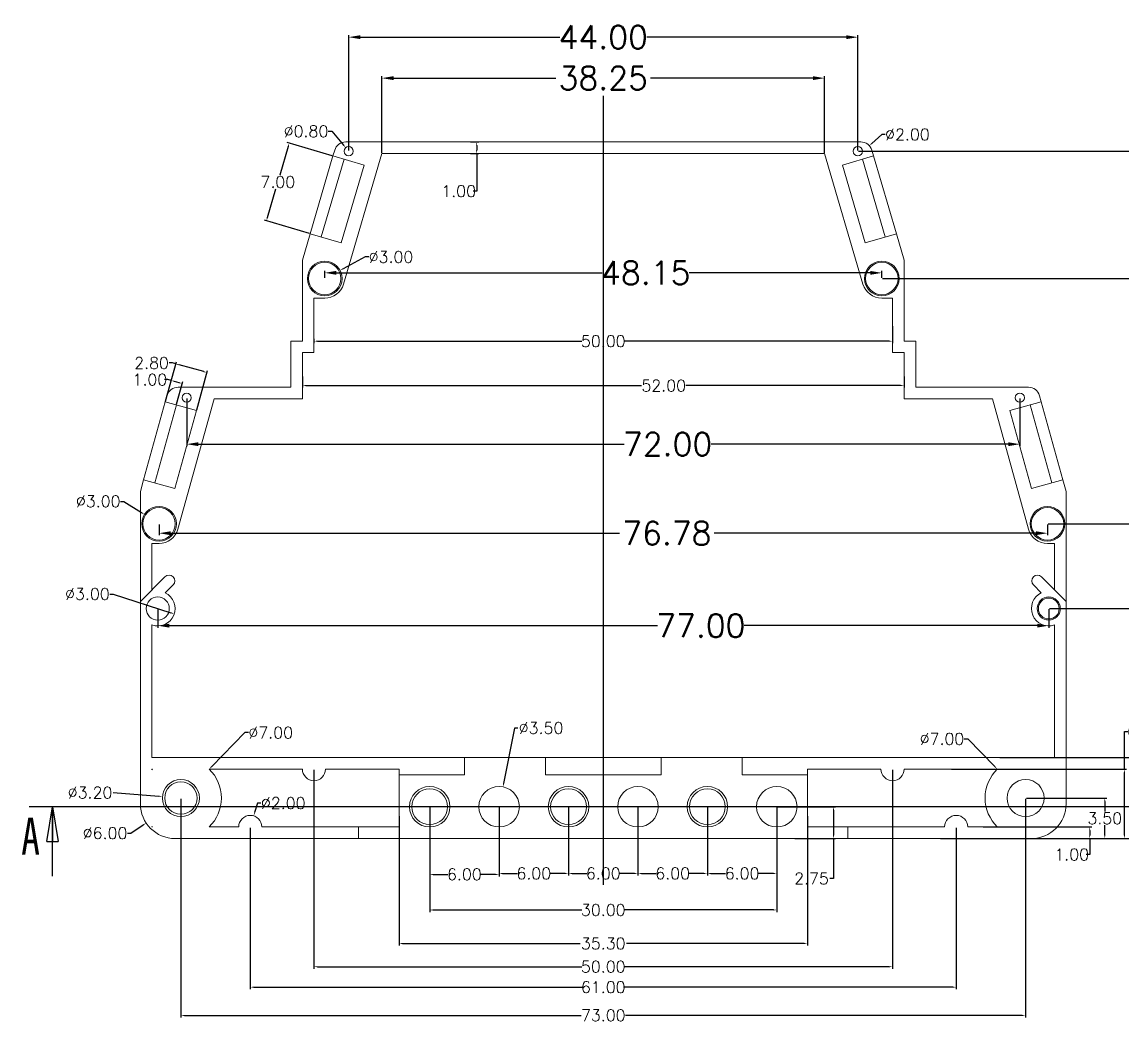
# Model space of a CAD drawing. Header units: inches. Extents: x 1328 to 2905, y 1126 to 1460.
# Drawn here: x 1457.2 to 1552.2, y 1294.1 to 1380.6 of the extents above; entities that cross this region are included whole.
import ezdxf

# ---------------------------------------------------------------- set-up
doc = ezdxf.new("R2010")
doc.units = ezdxf.units.IN
doc.header["$LTSCALE"] = 15
doc.styles.add('SLDTEXTSTYLE0', font='TXT', dxfattribs={"width": 0.75})
doc.styles.get("Standard").update_dxf_attribs({"font": 'txt', "bigfont": 'gbcbig.shx'})
doc.dimstyles.new('1.5', dxfattribs={"dimtxt": 1, "dimasz": 0.3, "dimexe": 0.18, "dimexo": 0.0625, "dimgap": 0.09, "dimtad": 0, "dimtih": 1, "dimtoh": 1, "dimzin": 0, "dimdsep": 46, "dimtxsty": 'Standard', "dimcen": 0, "dimadec": 0, "dimazin": 2, "dimtfac": 1, "dimtofl": 0, "dimtmove": 0, "dimatfit": 3, "dimfxl": 1, "dimtolj": 1, "dimtzin": 0, "dimarcsym": 0})
doc.dimstyles.new('2.5', dxfattribs={"dimtxt": 2, "dimasz": 1, "dimexe": 0.18, "dimexo": 0.0625, "dimgap": 0.09, "dimtad": 0, "dimtih": 1, "dimtoh": 1, "dimzin": 0, "dimdsep": 46, "dimtxsty": 'Standard', "dimcen": 1, "dimadec": 0, "dimazin": 2, "dimtfac": 1, "dimtofl": 0, "dimtmove": 0, "dimatfit": 3, "dimfxl": 1, "dimtolj": 1, "dimtzin": 0, "dimarcsym": 0})

# ---------------------------------------------------------------- blocks, each defined once
blk = doc.blocks.new('*D110')
at = {"color": 0, "lineweight": -2}
for p, q in [((1488.275, 1369.273), (1488.275, 1375.909)), ((1489.275, 1375.729), (1503.309, 1375.729)), ((1525.524, 1375.729), (1511.489, 1375.729)), ((1526.524, 1369.273), (1526.524, 1375.909))]:
    blk.add_line(p, q, dxfattribs=at)
at = {"color": 0}
for points in [[(1489.275, 1375.895), (1489.275, 1375.562), (1488.275, 1375.729)], [(1525.524, 1375.895), (1525.524, 1375.562), (1526.524, 1375.729)]]:
    blk.add_solid(points, dxfattribs=at)
at = {"layer": 'Defpoints', "color": 0}
for p in [(1526.524, 1375.729), (1488.275, 1369.21), (1526.524, 1369.21)]:
    blk.add_point(p, dxfattribs=at)
at = {"color": 0, "insert": (1507.399, 1375.729), "char_height": 2, "attachment_point": 5}
blk.add_mtext('\\A1;38.25', dxfattribs=at)
blk = doc.blocks.new('*D111')
at = {"color": 0, "lineweight": -2}
for p, q in [((1485.399, 1369.473), (1485.399, 1379.448)), ((1529.399, 1369.473), (1529.399, 1379.448)), ((1486.399, 1379.268), (1503.643, 1379.268)), ((1528.399, 1379.268), (1511.156, 1379.268))]:
    blk.add_line(p, q, dxfattribs=at)
at = {"color": 0}
for points in [[(1486.399, 1379.435), (1486.399, 1379.101), (1485.399, 1379.268)], [(1528.399, 1379.435), (1528.399, 1379.101), (1529.399, 1379.268)]]:
    blk.add_solid(points, dxfattribs=at)
at = {"layer": 'Defpoints', "color": 0}
for p in [(1529.399, 1379.268), (1485.399, 1369.41), (1529.399, 1369.41)]:
    blk.add_point(p, dxfattribs=at)
at = {"color": 0, "insert": (1507.399, 1379.268), "char_height": 2, "attachment_point": 5}
blk.add_mtext('\\A1;44.00', dxfattribs=at)
blk = doc.blocks.new('*D112')
at = {"color": 0, "lineweight": -2}
for p, q in [((1483.326, 1358.473), (1483.326, 1359.081)), ((1484.326, 1358.901), (1507.309, 1358.901)), ((1530.473, 1358.901), (1514.823, 1358.901)), ((1531.473, 1358.473), (1531.473, 1359.081))]:
    blk.add_line(p, q, dxfattribs=at)
at = {"color": 0}
for points in [[(1484.326, 1359.068), (1484.326, 1358.734), (1483.326, 1358.901)], [(1530.473, 1359.068), (1530.473, 1358.734), (1531.473, 1358.901)]]:
    blk.add_solid(points, dxfattribs=at)
at = {"layer": 'Defpoints', "color": 0}
for p in [(1483.326, 1358.901), (1483.326, 1358.41), (1531.473, 1358.41)]:
    blk.add_point(p, dxfattribs=at)
at = {"color": 0, "insert": (1511.066, 1358.901), "char_height": 2, "attachment_point": 5}
blk.add_mtext('\\A1;48.15', dxfattribs=at)
blk = doc.blocks.new('*D113')
at = {"color": 0, "lineweight": -2}
for p, q in [((1471.399, 1348.048), (1471.399, 1343.913)), ((1543.399, 1348.048), (1543.399, 1343.913)), ((1472.399, 1344.093), (1509.202, 1344.093)), ((1542.399, 1344.093), (1516.716, 1344.093))]:
    blk.add_line(p, q, dxfattribs=at)
at = {"color": 0}
for points in [[(1472.399, 1344.26), (1472.399, 1343.926), (1471.399, 1344.093)], [(1542.399, 1344.26), (1542.399, 1343.926), (1543.399, 1344.093)]]:
    blk.add_solid(points, dxfattribs=at)
at = {"layer": 'Defpoints', "color": 0}
for p in [(1471.399, 1348.11), (1543.399, 1348.11), (1543.399, 1344.093)]:
    blk.add_point(p, dxfattribs=at)
at = {"color": 0, "insert": (1512.959, 1344.093), "char_height": 2, "attachment_point": 5}
blk.add_mtext('\\A1;72.00', dxfattribs=at)
blk = doc.blocks.new('*D114')
at = {"color": 0, "lineweight": -2}
for p, q in [((1468.899, 1329.826), (1468.899, 1328.228)), ((1545.899, 1329.826), (1545.899, 1328.228)), ((1469.899, 1328.408), (1512.076, 1328.408)), ((1544.899, 1328.408), (1519.59, 1328.408))]:
    blk.add_line(p, q, dxfattribs=at)
at = {"color": 0}
for points in [[(1469.899, 1328.575), (1469.899, 1328.241), (1468.899, 1328.408)], [(1544.899, 1328.575), (1544.899, 1328.241), (1545.899, 1328.408)]]:
    blk.add_solid(points, dxfattribs=at)
at = {"layer": 'Defpoints', "color": 0}
for p in [(1468.899, 1329.889), (1545.899, 1329.889), (1545.899, 1328.408)]:
    blk.add_point(p, dxfattribs=at)
at = {"color": 0, "insert": (1515.833, 1328.408), "char_height": 2, "attachment_point": 5}
blk.add_mtext('\\A1;77.00', dxfattribs=at)
blk = doc.blocks.new('*D115')
at = {"color": 0, "lineweight": -2}
for p, q in [((1469.009, 1337.148), (1469.009, 1336.218)), ((1545.79, 1337.148), (1545.79, 1336.218)), ((1470.009, 1336.398), (1508.805, 1336.398)), ((1544.79, 1336.398), (1516.985, 1336.398))]:
    blk.add_line(p, q, dxfattribs=at)
at = {"color": 0}
for points in [[(1470.009, 1336.564), (1470.009, 1336.231), (1469.009, 1336.398)], [(1544.79, 1336.564), (1544.79, 1336.231), (1545.79, 1336.398)]]:
    blk.add_solid(points, dxfattribs=at)
at = {"layer": 'Defpoints', "color": 0}
for p in [(1469.009, 1337.21), (1545.79, 1337.21), (1469.009, 1336.398)]:
    blk.add_point(p, dxfattribs=at)
at = {"color": 0, "insert": (1512.895, 1336.398), "char_height": 2, "attachment_point": 5}
blk.add_mtext('\\A1;76.78', dxfattribs=at)
blk = doc.blocks.new('*D116')
at = {"color": 0, "lineweight": -2}
for p, q in [((1470.899, 1313.448), (1470.899, 1294.543)), ((1543.899, 1313.448), (1543.899, 1294.543)), ((1471.199, 1294.723), (1505.476, 1294.723)), ((1543.599, 1294.723), (1509.323, 1294.723))]:
    blk.add_line(p, q, dxfattribs=at)
at = {"color": 0}
for points in [[(1471.199, 1294.773), (1471.199, 1294.673), (1470.899, 1294.723)], [(1543.599, 1294.773), (1543.599, 1294.673), (1543.899, 1294.723)]]:
    blk.add_solid(points, dxfattribs=at)
at = {"layer": 'Defpoints', "color": 0}
for p in [(1470.899, 1313.51), (1543.899, 1313.51), (1543.899, 1294.723)]:
    blk.add_point(p, dxfattribs=at)
at = {"color": 0, "insert": (1507.399, 1294.723), "char_height": 1, "attachment_point": 5}
blk.add_mtext('\\A1;73.00', dxfattribs=at)
blk = doc.blocks.new('*D117')
at = {"color": 0, "lineweight": -2}
for p, q in [((1492.399, 1312.698), (1492.399, 1303.654)), ((1522.399, 1312.698), (1522.399, 1303.654)), ((1492.699, 1303.834), (1505.559, 1303.834)), ((1522.099, 1303.834), (1509.239, 1303.834))]:
    blk.add_line(p, q, dxfattribs=at)
at = {"color": 0}
for points in [[(1492.699, 1303.884), (1492.699, 1303.784), (1492.399, 1303.834)], [(1522.099, 1303.884), (1522.099, 1303.784), (1522.399, 1303.834)]]:
    blk.add_solid(points, dxfattribs=at)
at = {"layer": 'Defpoints', "color": 0}
for p in [(1492.399, 1312.76), (1522.399, 1312.76), (1522.399, 1303.834)]:
    blk.add_point(p, dxfattribs=at)
at = {"color": 0, "insert": (1507.399, 1303.834), "char_height": 1, "attachment_point": 5}
blk.add_mtext('\\A1;30.00', dxfattribs=at)
blk = doc.blocks.new('*D118')
at = {"color": 0, "lineweight": -2}
for p, q in [((1492.399, 1312.698), (1492.399, 1306.729)), ((1498.399, 1312.698), (1498.399, 1306.729)), ((1492.699, 1306.909), (1493.976, 1306.909)), ((1498.099, 1306.909), (1496.823, 1306.909))]:
    blk.add_line(p, q, dxfattribs=at)
at = {"color": 0}
for points in [[(1492.699, 1306.959), (1492.699, 1306.859), (1492.399, 1306.909)], [(1498.099, 1306.959), (1498.099, 1306.859), (1498.399, 1306.909)]]:
    blk.add_solid(points, dxfattribs=at)
at = {"layer": 'Defpoints', "color": 0}
for p in [(1492.399, 1312.76), (1498.399, 1312.76), (1498.399, 1306.909)]:
    blk.add_point(p, dxfattribs=at)
at = {"color": 0, "insert": (1495.399, 1306.909), "char_height": 1, "attachment_point": 5}
blk.add_mtext('\\A1;6.00', dxfattribs=at)
blk = doc.blocks.new('*D119')
at = {"color": 0, "lineweight": -2}
for p, q in [((1498.399, 1312.698), (1498.399, 1306.812)), ((1504.399, 1312.698), (1504.399, 1306.812)), ((1498.699, 1306.992), (1499.976, 1306.992)), ((1504.099, 1306.992), (1502.823, 1306.992))]:
    blk.add_line(p, q, dxfattribs=at)
at = {"color": 0}
for points in [[(1498.699, 1307.042), (1498.699, 1306.942), (1498.399, 1306.992)], [(1504.099, 1307.042), (1504.099, 1306.942), (1504.399, 1306.992)]]:
    blk.add_solid(points, dxfattribs=at)
at = {"layer": 'Defpoints', "color": 0}
for p in [(1498.399, 1312.76), (1504.399, 1312.76), (1504.399, 1306.992)]:
    blk.add_point(p, dxfattribs=at)
at = {"color": 0, "insert": (1501.399, 1306.992), "char_height": 1, "attachment_point": 5}
blk.add_mtext('\\A1;6.00', dxfattribs=at)
blk = doc.blocks.new('*D120')
at = {"color": 0, "lineweight": -2}
for p, q in [((1504.399, 1312.698), (1504.399, 1306.812)), ((1510.399, 1312.698), (1510.399, 1306.812)), ((1504.699, 1306.992), (1505.976, 1306.992)), ((1510.099, 1306.992), (1508.823, 1306.992))]:
    blk.add_line(p, q, dxfattribs=at)
at = {"color": 0}
for points in [[(1504.699, 1307.042), (1504.699, 1306.942), (1504.399, 1306.992)], [(1510.099, 1307.042), (1510.099, 1306.942), (1510.399, 1306.992)]]:
    blk.add_solid(points, dxfattribs=at)
at = {"layer": 'Defpoints', "color": 0}
for p in [(1504.399, 1312.76), (1510.399, 1312.76), (1510.399, 1306.992)]:
    blk.add_point(p, dxfattribs=at)
at = {"color": 0, "insert": (1507.399, 1306.992), "char_height": 1, "attachment_point": 5}
blk.add_mtext('\\A1;6.00', dxfattribs=at)
blk = doc.blocks.new('*D121')
at = {"color": 0, "lineweight": -2}
for p, q in [((1510.399, 1312.698), (1510.399, 1306.812)), ((1516.399, 1312.698), (1516.399, 1306.812)), ((1510.699, 1306.992), (1511.976, 1306.992)), ((1516.099, 1306.992), (1514.823, 1306.992))]:
    blk.add_line(p, q, dxfattribs=at)
at = {"color": 0}
for points in [[(1510.699, 1307.042), (1510.699, 1306.942), (1510.399, 1306.992)], [(1516.099, 1307.042), (1516.099, 1306.942), (1516.399, 1306.992)]]:
    blk.add_solid(points, dxfattribs=at)
at = {"layer": 'Defpoints', "color": 0}
for p in [(1510.399, 1312.76), (1516.399, 1312.76), (1516.399, 1306.992)]:
    blk.add_point(p, dxfattribs=at)
at = {"color": 0, "insert": (1513.399, 1306.992), "char_height": 1, "attachment_point": 5}
blk.add_mtext('\\A1;6.00', dxfattribs=at)
blk = doc.blocks.new('*D122')
at = {"color": 0, "lineweight": -2}
for p, q in [((1516.399, 1312.698), (1516.399, 1306.812)), ((1522.399, 1312.698), (1522.399, 1306.812)), ((1516.699, 1306.992), (1517.976, 1306.992)), ((1522.099, 1306.992), (1520.823, 1306.992))]:
    blk.add_line(p, q, dxfattribs=at)
at = {"color": 0}
for points in [[(1516.699, 1307.042), (1516.699, 1306.942), (1516.399, 1306.992)], [(1522.099, 1307.042), (1522.099, 1306.942), (1522.399, 1306.992)]]:
    blk.add_solid(points, dxfattribs=at)
at = {"layer": 'Defpoints', "color": 0}
for p in [(1516.399, 1312.76), (1522.399, 1312.76), (1522.399, 1306.992)]:
    blk.add_point(p, dxfattribs=at)
at = {"color": 0, "insert": (1519.399, 1306.992), "char_height": 1, "attachment_point": 5}
blk.add_mtext('\\A1;6.00', dxfattribs=at)
blk = doc.blocks.new('*D123')
at = {"color": 0, "lineweight": -2}
for p, q in [((1482.399, 1315.948), (1482.399, 1298.75)), ((1532.399, 1315.948), (1532.399, 1298.75)), ((1482.699, 1298.93), (1505.559, 1298.93)), ((1532.099, 1298.93), (1509.239, 1298.93))]:
    blk.add_line(p, q, dxfattribs=at)
at = {"color": 0}
for points in [[(1482.699, 1298.98), (1482.699, 1298.88), (1482.399, 1298.93)], [(1532.099, 1298.98), (1532.099, 1298.88), (1532.399, 1298.93)]]:
    blk.add_solid(points, dxfattribs=at)
at = {"layer": 'Defpoints', "color": 0}
for p in [(1482.399, 1316.01), (1532.399, 1316.01), (1532.399, 1298.93)]:
    blk.add_point(p, dxfattribs=at)
at = {"color": 0, "insert": (1507.399, 1298.93), "char_height": 1, "attachment_point": 5}
blk.add_mtext('\\A1;50.00', dxfattribs=at)
blk = doc.blocks.new('*D124')
at = {"color": 0, "lineweight": -2}
for p, q in [((1476.899, 1310.948), (1476.899, 1296.984)), ((1537.899, 1310.948), (1537.899, 1296.984)), ((1477.199, 1297.164), (1505.643, 1297.164)), ((1537.599, 1297.164), (1509.156, 1297.164))]:
    blk.add_line(p, q, dxfattribs=at)
at = {"color": 0}
for points in [[(1477.199, 1297.214), (1477.199, 1297.114), (1476.899, 1297.164)], [(1537.599, 1297.214), (1537.599, 1297.114), (1537.899, 1297.164)]]:
    blk.add_solid(points, dxfattribs=at)
at = {"layer": 'Defpoints', "color": 0}
for p in [(1476.899, 1311.01), (1537.899, 1311.01), (1537.899, 1297.164)]:
    blk.add_point(p, dxfattribs=at)
at = {"color": 0, "insert": (1507.399, 1297.164), "char_height": 1, "attachment_point": 5}
blk.add_mtext('\\A1;61.00', dxfattribs=at)
blk = doc.blocks.new('*D125')
at = {"color": 0, "lineweight": -2}
for p, q in [((1540.237, 1311.01), (1549.621, 1311.01)), ((1542.032, 1310.01), (1549.621, 1310.01)), ((1549.441, 1310.71), (1549.441, 1310.31)), ((1549.441, 1310.01), (1549.441, 1308.625)), ((1549.441, 1308.625), (1549.141, 1308.625))]:
    blk.add_line(p, q, dxfattribs=at)
at = {"color": 0}
for points in [[(1549.391, 1310.71), (1549.491, 1310.71), (1549.441, 1311.01)], [(1549.391, 1310.31), (1549.491, 1310.31), (1549.441, 1310.01)]]:
    blk.add_solid(points, dxfattribs=at)
at = {"layer": 'Defpoints', "color": 0}
for p in [(1540.175, 1311.01), (1549.441, 1311.01), (1541.969, 1310.01)]:
    blk.add_point(p, dxfattribs=at)
at = {"color": 0, "insert": (1547.885, 1308.625), "char_height": 1, "attachment_point": 5}
blk.add_mtext('\\A1;1.00', dxfattribs=at)
blk = doc.blocks.new('*D126')
at = {"color": 0, "lineweight": -2}
for p, q in [((1552.437, 1316.01), (1552.437, 1319.267)), ((1552.437, 1319.267), (1552.737, 1319.267)), ((1537.487, 1316.01), (1552.617, 1316.01)), ((1552.437, 1310.31), (1552.437, 1315.71)), ((1542.094, 1310.01), (1552.617, 1310.01))]:
    blk.add_line(p, q, dxfattribs=at)
at = {"color": 0}
for points in [[(1552.387, 1315.71), (1552.487, 1315.71), (1552.437, 1316.01)], [(1552.387, 1310.31), (1552.487, 1310.31), (1552.437, 1310.01)]]:
    blk.add_solid(points, dxfattribs=at)
at = {"layer": 'Defpoints', "color": 0}
for p in [(1537.425, 1316.01), (1552.437, 1316.01), (1542.032, 1310.01)]:
    blk.add_point(p, dxfattribs=at)
at = {"color": 0, "insert": (1554.161, 1319.267), "char_height": 1, "attachment_point": 5}
blk.add_mtext('\\A1;6.00', dxfattribs=at)
blk = doc.blocks.new('*D127')
at = {"color": 0, "lineweight": -2}
for p, q in [((1543.962, 1313.51), (1550.922, 1313.51)), ((1550.742, 1313.21), (1550.742, 1312.35)), ((1550.742, 1310.31), (1550.742, 1311.17)), ((1542.157, 1310.01), (1550.922, 1310.01))]:
    blk.add_line(p, q, dxfattribs=at)
at = {"color": 0}
for points in [[(1550.692, 1313.21), (1550.792, 1313.21), (1550.742, 1313.51)], [(1550.692, 1310.31), (1550.792, 1310.31), (1550.742, 1310.01)]]:
    blk.add_solid(points, dxfattribs=at)
at = {"layer": 'Defpoints', "color": 0}
for p in [(1543.899, 1313.51), (1550.742, 1313.51), (1542.094, 1310.01)]:
    blk.add_point(p, dxfattribs=at)
at = {"color": 0, "insert": (1550.742, 1311.76), "char_height": 1, "attachment_point": 5}
blk.add_mtext('\\A1;3.50', dxfattribs=at)
blk = doc.blocks.new('*D128')
at = {"color": 0, "lineweight": -2}
for p, q in [((1522.462, 1312.76), (1527.472, 1312.76)), ((1527.292, 1312.46), (1527.292, 1310.31)), ((1523.943, 1310.01), (1527.472, 1310.01)), ((1527.292, 1310.01), (1527.292, 1306.554)), ((1527.292, 1306.554), (1526.992, 1306.554))]:
    blk.add_line(p, q, dxfattribs=at)
at = {"color": 0}
for points in [[(1527.242, 1312.46), (1527.342, 1312.46), (1527.292, 1312.76)], [(1527.242, 1310.31), (1527.342, 1310.31), (1527.292, 1310.01)]]:
    blk.add_solid(points, dxfattribs=at)
at = {"layer": 'Defpoints', "color": 0}
for p in [(1522.399, 1312.76), (1527.292, 1312.76), (1523.88, 1310.01)]:
    blk.add_point(p, dxfattribs=at)
at = {"color": 0, "insert": (1525.402, 1306.554), "char_height": 1, "attachment_point": 5}
blk.add_mtext('\\A1;2.75', dxfattribs=at)
blk = doc.blocks.new('*D129')
at = {"color": 0, "lineweight": -2}
for p, q in [((1553.806, 1317.01), (1553.806, 1317.701)), ((1553.806, 1317.701), (1554.106, 1317.701)), ((1541.662, 1317.01), (1553.986, 1317.01)), ((1553.806, 1310.31), (1553.806, 1316.71)), ((1540.422, 1310.01), (1553.986, 1310.01))]:
    blk.add_line(p, q, dxfattribs=at)
at = {"color": 0}
for points in [[(1553.756, 1316.71), (1553.856, 1316.71), (1553.806, 1317.01)], [(1553.756, 1310.31), (1553.856, 1310.31), (1553.806, 1310.01)]]:
    blk.add_solid(points, dxfattribs=at)
at = {"layer": 'Defpoints', "color": 0}
for p in [(1541.6, 1317.01), (1553.806, 1317.01), (1540.36, 1310.01)]:
    blk.add_point(p, dxfattribs=at)
at = {"color": 0, "insert": (1555.529, 1317.701), "char_height": 1, "attachment_point": 5}
blk.add_mtext('\\A1;7.00', dxfattribs=at)
blk = doc.blocks.new('*D130')
at = {"color": 0, "lineweight": -2}
for p, q in [((1545.962, 1329.889), (1560.985, 1329.889)), ((1560.805, 1329.589), (1560.805, 1320.54)), ((1560.805, 1310.31), (1560.805, 1319.36)), ((1540.422, 1310.01), (1560.985, 1310.01))]:
    blk.add_line(p, q, dxfattribs=at)
at = {"color": 0}
for points in [[(1560.755, 1329.589), (1560.855, 1329.589), (1560.805, 1329.889)], [(1560.755, 1310.31), (1560.855, 1310.31), (1560.805, 1310.01)]]:
    blk.add_solid(points, dxfattribs=at)
at = {"layer": 'Defpoints', "color": 0}
for p in [(1545.899, 1329.889), (1560.805, 1329.889), (1540.36, 1310.01)]:
    blk.add_point(p, dxfattribs=at)
at = {"color": 0, "insert": (1560.805, 1319.95), "char_height": 1, "attachment_point": 5}
blk.add_mtext('\\A1;19.88', dxfattribs=at)
blk = doc.blocks.new('*D131')
at = {"color": 0, "lineweight": -2}
for p, q in [((1545.853, 1337.21), (1564.058, 1337.21)), ((1563.878, 1336.91), (1563.878, 1324.2)), ((1563.878, 1310.31), (1563.878, 1323.02)), ((1540.422, 1310.01), (1564.058, 1310.01))]:
    blk.add_line(p, q, dxfattribs=at)
at = {"color": 0}
for points in [[(1563.828, 1336.91), (1563.928, 1336.91), (1563.878, 1337.21)], [(1563.828, 1310.31), (1563.928, 1310.31), (1563.878, 1310.01)]]:
    blk.add_solid(points, dxfattribs=at)
at = {"layer": 'Defpoints', "color": 0}
for p in [(1545.79, 1337.21), (1540.36, 1310.01), (1563.878, 1310.01)]:
    blk.add_point(p, dxfattribs=at)
at = {"color": 0, "insert": (1563.878, 1323.61), "char_height": 1, "attachment_point": 5}
blk.add_mtext('\\A1;27.20', dxfattribs=at)
blk = doc.blocks.new('*D132')
at = {"color": 0, "lineweight": -2}
for p, q in [((1531.535, 1358.41), (1568.558, 1358.41)), ((1568.378, 1358.11), (1568.378, 1334.8)), ((1568.378, 1310.31), (1568.378, 1333.62)), ((1536.537, 1310.01), (1568.558, 1310.01))]:
    blk.add_line(p, q, dxfattribs=at)
at = {"color": 0}
for points in [[(1568.328, 1358.11), (1568.428, 1358.11), (1568.378, 1358.41)], [(1568.328, 1310.31), (1568.428, 1310.31), (1568.378, 1310.01)]]:
    blk.add_solid(points, dxfattribs=at)
at = {"layer": 'Defpoints', "color": 0}
for p in [(1531.473, 1358.41), (1568.378, 1358.41), (1536.474, 1310.01)]:
    blk.add_point(p, dxfattribs=at)
at = {"color": 0, "insert": (1568.378, 1334.21), "char_height": 1, "attachment_point": 5}
blk.add_mtext('\\A1;48.40', dxfattribs=at)
blk = doc.blocks.new('*D133')
at = {"color": 0, "lineweight": -2}
for p, q in [((1529.462, 1369.41), (1572.719, 1369.41)), ((1572.539, 1369.11), (1572.539, 1340.3)), ((1572.539, 1310.31), (1572.539, 1339.12)), ((1536.537, 1310.01), (1572.719, 1310.01))]:
    blk.add_line(p, q, dxfattribs=at)
at = {"color": 0}
for points in [[(1572.489, 1369.11), (1572.589, 1369.11), (1572.539, 1369.41)], [(1572.489, 1310.31), (1572.589, 1310.31), (1572.539, 1310.01)]]:
    blk.add_solid(points, dxfattribs=at)
at = {"layer": 'Defpoints', "color": 0}
for p in [(1529.399, 1369.41), (1536.474, 1310.01), (1572.539, 1310.01)]:
    blk.add_point(p, dxfattribs=at)
at = {"color": 0, "insert": (1572.539, 1339.71), "char_height": 1, "attachment_point": 5}
blk.add_mtext('\\A1;59.40', dxfattribs=at)
blk = doc.blocks.new('*D134')
at = {"color": 0, "lineweight": -2}
for p, q in [((1481.399, 1349.948), (1481.399, 1348.977)), ((1533.399, 1349.948), (1533.399, 1348.977)), ((1481.699, 1349.157), (1510.704, 1349.157)), ((1533.099, 1349.157), (1514.55, 1349.157))]:
    blk.add_line(p, q, dxfattribs=at)
at = {"color": 0}
for points in [[(1481.699, 1349.207), (1481.699, 1349.107), (1481.399, 1349.157)], [(1533.099, 1349.207), (1533.099, 1349.107), (1533.399, 1349.157)]]:
    blk.add_solid(points, dxfattribs=at)
at = {"layer": 'Defpoints', "color": 0}
for p in [(1481.399, 1350.01), (1533.399, 1350.01), (1533.399, 1349.157)]:
    blk.add_point(p, dxfattribs=at)
at = {"color": 0, "insert": (1512.627, 1349.157), "char_height": 1, "attachment_point": 5}
blk.add_mtext('\\A1;52.00', dxfattribs=at)
blk = doc.blocks.new('*D135')
at = {"color": 0, "lineweight": -2}
for p, q in [((1532.399, 1354.298), (1532.399, 1352.814)), ((1482.399, 1353.2), (1482.399, 1352.814)), ((1482.699, 1352.994), (1505.559, 1352.994)), ((1532.099, 1352.994), (1509.239, 1352.994))]:
    blk.add_line(p, q, dxfattribs=at)
at = {"color": 0}
for points in [[(1482.699, 1353.044), (1482.699, 1352.944), (1482.399, 1352.994)], [(1532.099, 1353.044), (1532.099, 1352.944), (1532.399, 1352.994)]]:
    blk.add_solid(points, dxfattribs=at)
at = {"layer": 'Defpoints', "color": 0}
for p in [(1532.399, 1354.36), (1482.399, 1353.262), (1482.399, 1352.994)]:
    blk.add_point(p, dxfattribs=at)
at = {"color": 0, "insert": (1507.399, 1352.994), "char_height": 1, "attachment_point": 5}
blk.add_mtext('\\A1;50.00', dxfattribs=at)
blk = doc.blocks.new('*D136')
at = {"color": 0, "lineweight": -2}
for p, q in [((1483.984, 1369.018), (1480.09, 1370.163)), ((1480.178, 1369.824), (1479.449, 1367.344)), ((1478.373, 1363.684), (1479.102, 1366.164)), ((1482.008, 1362.302), (1478.115, 1363.447))]:
    blk.add_line(p, q, dxfattribs=at)
at = {"color": 0}
for points in [[(1480.13, 1369.839), (1480.226, 1369.81), (1480.263, 1370.112)], [(1478.325, 1363.699), (1478.421, 1363.67), (1478.288, 1363.397)]]:
    blk.add_solid(points, dxfattribs=at)
at = {"layer": 'Defpoints', "color": 0}
for p in [(1484.043, 1369), (1478.288, 1363.397), (1482.068, 1362.285)]:
    blk.add_point(p, dxfattribs=at)
at = {"color": 0, "insert": (1479.275, 1366.754), "char_height": 1, "attachment_point": 5}
blk.add_mtext('\\A1;7.00', dxfattribs=at)
blk = doc.blocks.new('*D141')
at = {"color": 0, "lineweight": -2}
for p, q in [((1495.937, 1370.21), (1496.64, 1370.21)), ((1496.46, 1369.91), (1496.46, 1369.51)), ((1495.937, 1369.21), (1496.64, 1369.21)), ((1496.46, 1369.21), (1496.46, 1365.956)), ((1496.46, 1365.956), (1496.16, 1365.956))]:
    blk.add_line(p, q, dxfattribs=at)
at = {"color": 0}
for points in [[(1496.41, 1369.91), (1496.51, 1369.91), (1496.46, 1370.21)], [(1496.41, 1369.51), (1496.51, 1369.51), (1496.46, 1369.21)]]:
    blk.add_solid(points, dxfattribs=at)
at = {"layer": 'Defpoints', "color": 0}
for p in [(1495.874, 1370.21), (1495.874, 1369.21), (1496.46, 1369.21)]:
    blk.add_point(p, dxfattribs=at)
at = {"color": 0, "insert": (1494.903, 1365.956), "char_height": 1, "attachment_point": 5}
blk.add_mtext('\\A1;1.00', dxfattribs=at)
blk = doc.blocks.new('*D142')
at = {"color": 0, "lineweight": -2}
for p, q in [((1469.569, 1347.82), (1470.508, 1351.203)), ((1470.171, 1351.11), (1469.871, 1351.11)), ((1470.46, 1351.03), (1470.171, 1351.11)), ((1472.869, 1350.361), (1470.749, 1350.95)), ((1472.267, 1347.071), (1473.206, 1350.454))]:
    blk.add_line(p, q, dxfattribs=at)
at = {"color": 0}
for points in [[(1470.763, 1350.998), (1470.736, 1350.901), (1470.46, 1351.03)], [(1472.882, 1350.409), (1472.856, 1350.313), (1473.158, 1350.28)]]:
    blk.add_solid(points, dxfattribs=at)
at = {"layer": 'Defpoints', "color": 0}
for p in [(1470.46, 1351.03), (1469.552, 1347.76), (1472.25, 1347.01)]:
    blk.add_point(p, dxfattribs=at)
at = {"color": 0, "insert": (1468.365, 1351.11), "char_height": 1, "attachment_point": 5}
blk.add_mtext('\\A1;2.80', dxfattribs=at)
blk = doc.blocks.new('*D143')
at = {"color": 0, "lineweight": -2}
for p, q in [((1469.772, 1349.674), (1469.472, 1349.674)), ((1469.569, 1347.82), (1470.11, 1349.768)), ((1470.061, 1349.594), (1469.772, 1349.674)), ((1470.736, 1349.407), (1470.351, 1349.514)), ((1470.532, 1347.552), (1471.073, 1349.5))]:
    blk.add_line(p, q, dxfattribs=at)
at = {"color": 0}
for points in [[(1470.364, 1349.562), (1470.337, 1349.466), (1470.061, 1349.594)], [(1470.749, 1349.455), (1470.723, 1349.359), (1471.025, 1349.326)]]:
    blk.add_solid(points, dxfattribs=at)
at = {"layer": 'Defpoints', "color": 0}
for p in [(1470.061, 1349.594), (1469.552, 1347.76), (1470.515, 1347.492)]:
    blk.add_point(p, dxfattribs=at)
at = {"color": 0, "insert": (1468.216, 1349.674), "char_height": 1, "attachment_point": 5}
blk.add_mtext('\\A1;1.00', dxfattribs=at)
blk = doc.blocks.new('*D144')
at = {"color": 0, "lineweight": -2}
for p, q in [((1486.829, 1360.273), (1484.915, 1359.255)), ((1487.129, 1360.273), (1486.829, 1360.273))]:
    blk.add_line(p, q, dxfattribs=at)
at = {"color": 0}
blk.add_solid([(1484.892, 1359.3), (1484.939, 1359.211), (1484.651, 1359.115)], dxfattribs=at)
at = {"layer": 'Defpoints', "color": 0}
for p in [(1484.651, 1359.115), (1482.002, 1357.706)]:
    blk.add_point(p, dxfattribs=at)
at = {"color": 0, "insert": (1489.052, 1360.273), "char_height": 1, "attachment_point": 5}
blk.add_mtext('\\A1;∅3.00', dxfattribs=at)
blk = doc.blocks.new('*D145')
at = {"color": 0, "lineweight": -2}
for p, q in [((1465.677, 1339.15), (1465.977, 1339.15)), ((1465.977, 1339.15), (1467.492, 1338.18))]:
    blk.add_line(p, q, dxfattribs=at)
at = {"color": 0}
blk.add_solid([(1467.519, 1338.223), (1467.466, 1338.138), (1467.745, 1338.019)], dxfattribs=at)
at = {"layer": 'Defpoints', "color": 0}
for p in [(1467.745, 1338.019), (1470.272, 1336.402)]:
    blk.add_point(p, dxfattribs=at)
at = {"color": 0, "insert": (1463.754, 1339.15), "char_height": 1, "attachment_point": 5}
blk.add_mtext('\\A1;∅3.00', dxfattribs=at)
blk = doc.blocks.new('*D146')
at = {"color": 0, "lineweight": -2}
for p, q in [((1464.744, 1331.143), (1465.044, 1331.143)), ((1465.044, 1331.143), (1470.04, 1329.518))]:
    blk.add_line(p, q, dxfattribs=at)
at = {"color": 0}
blk.add_solid([(1470.056, 1329.565), (1470.025, 1329.47), (1470.326, 1329.425)], dxfattribs=at)
at = {"layer": 'Defpoints', "color": 0}
for p in [(1467.473, 1330.353), (1470.326, 1329.425)]:
    blk.add_point(p, dxfattribs=at)
at = {"color": 0, "insert": (1462.821, 1331.143), "char_height": 1, "attachment_point": 5}
blk.add_mtext('\\A1;∅3.00', dxfattribs=at)
blk = doc.blocks.new('*D147')
at = {"color": 0, "lineweight": -2}
for p, q in [((1466.57, 1310.477), (1467.647, 1311.19)), ((1466.27, 1310.477), (1466.57, 1310.477))]:
    blk.add_line(p, q, dxfattribs=at)
at = {"color": 0}
blk.add_solid([(1467.619, 1311.231), (1467.675, 1311.148), (1467.897, 1311.355)], dxfattribs=at)
at = {"layer": 'Defpoints', "color": 0}
for p in [(1472.902, 1314.665), (1467.897, 1311.355)]:
    blk.add_point(p, dxfattribs=at)
at = {"color": 0, "insert": (1464.346, 1310.477), "char_height": 1, "attachment_point": 5}
blk.add_mtext('\\A1;∅6.00', dxfattribs=at)
blk = doc.blocks.new('*D148')
at = {"color": 0, "lineweight": -2}
blk.add_line((1465.058, 1313.98), (1469.005, 1313.663), dxfattribs=at)
at = {"color": 0}
blk.add_solid([(1469.009, 1313.712), (1469.001, 1313.613), (1469.304, 1313.639)], dxfattribs=at)
at = {"layer": 'Defpoints', "color": 0}
for p in [(1469.304, 1313.639), (1472.494, 1313.382)]:
    blk.add_point(p, dxfattribs=at)
at = {"color": 0, "insert": (1463.052, 1313.98), "char_height": 1, "attachment_point": 5}
blk.add_mtext('\\A1;∅3.20', dxfattribs=at)
blk = doc.blocks.new('*D149')
at = {"color": 0, "lineweight": -2}
for p, q in [((1499.719, 1319.558), (1498.79, 1314.773)), ((1500.019, 1319.558), (1499.719, 1319.558))]:
    blk.add_line(p, q, dxfattribs=at)
at = {"color": 0}
blk.add_solid([(1498.741, 1314.782), (1498.839, 1314.763), (1498.733, 1314.478)], dxfattribs=at)
at = {"layer": 'Defpoints', "color": 0}
for p in [(1498.733, 1314.478), (1498.066, 1311.042)]:
    blk.add_point(p, dxfattribs=at)
at = {"color": 0, "insert": (1502.026, 1319.558), "char_height": 1, "attachment_point": 5}
blk.add_mtext('\\A1;∅3.50', dxfattribs=at)
blk = doc.blocks.new('*D150')
at = {"color": 0, "lineweight": -2}
for p, q in [((1483.635, 1371.139), (1483.935, 1371.139)), ((1483.935, 1371.139), (1484.947, 1369.944))]:
    blk.add_line(p, q, dxfattribs=at)
at = {"color": 0}
blk.add_solid([(1484.985, 1369.977), (1484.909, 1369.912), (1485.141, 1369.716)], dxfattribs=at)
at = {"layer": 'Defpoints', "color": 0}
for p in [(1485.141, 1369.716), (1485.658, 1369.105)]:
    blk.add_point(p, dxfattribs=at)
at = {"color": 0, "insert": (1481.712, 1371.139), "char_height": 1, "attachment_point": 5}
blk.add_mtext('\\A1;∅0.80', dxfattribs=at)
blk = doc.blocks.new('*D151')
at = {"color": 0, "lineweight": -2}
for p, q in [((1477.519, 1313.071), (1477.274, 1312.255)), ((1477.819, 1313.071), (1477.519, 1313.071))]:
    blk.add_line(p, q, dxfattribs=at)
at = {"color": 0}
blk.add_solid([(1477.226, 1312.27), (1477.321, 1312.241), (1477.187, 1311.968)], dxfattribs=at)
at = {"layer": 'Defpoints', "color": 0}
for p in [(1477.187, 1311.968), (1476.611, 1310.053)]:
    blk.add_point(p, dxfattribs=at)
at = {"color": 0, "insert": (1479.742, 1313.071), "char_height": 1, "attachment_point": 5}
blk.add_mtext('\\A1;∅2.00', dxfattribs=at)
blk = doc.blocks.new('*D156')
at = {"color": 0, "lineweight": -2}
for p, q in [((1476.437, 1319.163), (1473.559, 1316.225)), ((1476.737, 1319.163), (1476.437, 1319.163))]:
    blk.add_line(p, q, dxfattribs=at)
at = {"color": 0}
blk.add_solid([(1473.523, 1316.26), (1473.594, 1316.19), (1473.349, 1316.01)], dxfattribs=at)
at = {"layer": 'Defpoints', "color": 0}
for p in [(1473.349, 1316.01), (1468.45, 1311.01)]:
    blk.add_point(p, dxfattribs=at)
at = {"color": 0, "insert": (1478.661, 1319.163), "char_height": 1, "attachment_point": 5}
blk.add_mtext('\\A1;∅7.00', dxfattribs=at)
blk = doc.blocks.new('*D157')
at = {"color": 0, "lineweight": -2}
for p, q in [((1538.592, 1318.621), (1538.892, 1318.621)), ((1538.892, 1318.621), (1541.24, 1316.225))]:
    blk.add_line(p, q, dxfattribs=at)
at = {"color": 0}
blk.add_solid([(1541.276, 1316.26), (1541.204, 1316.19), (1541.45, 1316.01)], dxfattribs=at)
at = {"layer": 'Defpoints', "color": 0}
for p in [(1541.45, 1316.01), (1546.349, 1311.01)]:
    blk.add_point(p, dxfattribs=at)
at = {"color": 0, "insert": (1536.668, 1318.621), "char_height": 1, "attachment_point": 5}
blk.add_mtext('\\A1;∅7.00', dxfattribs=at)
blk = doc.blocks.new('*D158')
at = {"color": 0, "lineweight": -2}
for p, q in [((1489.749, 1311.952), (1489.749, 1300.762)), ((1525.049, 1311.952), (1525.049, 1300.762)), ((1490.049, 1300.942), (1505.393, 1300.942)), ((1524.749, 1300.942), (1509.406, 1300.942))]:
    blk.add_line(p, q, dxfattribs=at)
at = {"color": 0}
for points in [[(1490.049, 1300.992), (1490.049, 1300.892), (1489.749, 1300.942)], [(1524.749, 1300.992), (1524.749, 1300.892), (1525.049, 1300.942)]]:
    blk.add_solid(points, dxfattribs=at)
at = {"layer": 'Defpoints', "color": 0}
for p in [(1489.749, 1312.015), (1525.049, 1312.015), (1525.049, 1300.942)]:
    blk.add_point(p, dxfattribs=at)
at = {"color": 0, "insert": (1507.399, 1300.942), "char_height": 1, "attachment_point": 5}
blk.add_mtext('\\A1;35.30', dxfattribs=at)
blk = doc.blocks.new('*D165')
at = {"color": 0, "lineweight": -2}
for p, q in [((1531.464, 1370.861), (1530.612, 1370.085)), ((1531.764, 1370.861), (1531.464, 1370.861))]:
    blk.add_line(p, q, dxfattribs=at)
at = {"color": 0}
blk.add_solid([(1530.579, 1370.122), (1530.646, 1370.048), (1530.391, 1369.883)], dxfattribs=at)
at = {"layer": 'Defpoints', "color": 0}
for p in [(1530.391, 1369.883), (1528.912, 1368.537)]:
    blk.add_point(p, dxfattribs=at)
at = {"color": 0, "insert": (1533.687, 1370.861), "char_height": 1, "attachment_point": 5}
blk.add_mtext('\\A1;∅2.00', dxfattribs=at)
blk = doc.blocks.new('_CLOSED')
at = {"color": 0, "linetype": 'ByBlock', "lineweight": -2}
for p, q in [((-1, 0.166667), (0, 0)), ((-1, 0.166667), (-1, -0.166667)), ((0, 0), (-1, -0.166667)), ((0, 0), (-1, 0))]:
    blk.add_line(p, q, dxfattribs=at)

msp = doc.modelspace()

# ---------------------------------------------------------------- linework, layer by layer
at = {"color": 1}
for p, q in [((1507.399, 1374.21), (1507.399, 1306.01)), ((1556.999, 1312.76), (1457.799, 1312.76)), ((1459.799, 1306.76), (1459.799, 1312.76))]:
    msp.add_line(p, q, dxfattribs=at)
at = {"color": 7, "linetype": 'Continuous', "lineweight": 15}
for p, q in [((1485.148, 1370.21), (1529.651, 1370.21)), ((1484.043, 1369), (1482.068, 1362.285)), ((1484.188, 1369.492), (1484.043, 1369)), ((1486.73, 1368.21), (1484.043, 1369)), ((1488.275, 1369.21), (1484.957, 1357.931)), ((1488.275, 1369.21), (1526.524, 1369.21)), ((1526.524, 1369.21), (1529.842, 1357.931)), ((1528.069, 1368.21), (1530.755, 1369)), ((1530.61, 1369.492), (1530.755, 1369)), ((1530.755, 1369), (1532.73, 1362.285)), ((1483.028, 1362.003), (1485.003, 1368.718)), ((1484.755, 1361.495), (1486.73, 1368.21)), ((1530.044, 1361.495), (1528.069, 1368.21)), ((1531.771, 1362.003), (1529.796, 1368.718)), ((1482.068, 1362.285), (1481.399, 1360.01)), ((1482.068, 1362.285), (1484.755, 1361.495)), ((1532.73, 1362.285), (1530.044, 1361.495)), ((1532.73, 1362.285), (1533.399, 1360.01)), ((1481.399, 1360.01), (1481.399, 1353.01)), ((1533.399, 1360.01), (1533.399, 1353.01)), ((1483.326, 1356.71), (1482.399, 1356.71)), ((1482.399, 1356.71), (1482.399, 1352.01)), ((1531.473, 1356.71), (1532.399, 1356.71)), ((1532.399, 1356.71), (1532.399, 1352.01)), ((1480.399, 1353.01), (1480.399, 1349.01)), ((1481.399, 1353.01), (1480.399, 1353.01)), ((1533.399, 1353.01), (1534.399, 1353.01)), ((1534.399, 1353.01), (1534.399, 1349.01)), ((1482.399, 1352.01), (1481.399, 1352.01)), ((1481.399, 1352.01), (1481.399, 1348.01)), ((1532.399, 1352.01), (1533.399, 1352.01)), ((1533.399, 1352.01), (1533.399, 1348.01)), ((1480.399, 1349.01), (1470.659, 1349.01)), ((1534.399, 1349.01), (1544.139, 1349.01)), ((1469.696, 1348.278), (1469.552, 1347.76)), ((1473.773, 1348.01), (1470.647, 1336.755)), ((1481.399, 1348.01), (1473.773, 1348.01)), ((1533.399, 1348.01), (1541.026, 1348.01)), ((1541.026, 1348.01), (1544.152, 1336.755)), ((1545.103, 1348.278), (1545.247, 1347.76)), ((1469.552, 1347.76), (1467.678, 1341.015)), ((1468.642, 1340.747), (1470.515, 1347.492)), ((1472.25, 1347.01), (1469.552, 1347.76)), ((1542.549, 1347.01), (1545.247, 1347.76)), ((1546.157, 1340.747), (1544.283, 1347.492)), ((1545.247, 1347.76), (1547.12, 1341.015)), ((1470.376, 1340.266), (1472.25, 1347.01)), ((1544.422, 1340.266), (1542.549, 1347.01)), ((1467.678, 1341.015), (1467.399, 1340.01)), ((1467.678, 1341.015), (1470.376, 1340.266)), ((1547.12, 1341.015), (1544.422, 1340.266)), ((1547.12, 1341.015), (1547.399, 1340.01)), ((1467.399, 1340.01), (1467.399, 1330.51)), ((1547.399, 1330.51), (1547.399, 1340.01)), ((1469.009, 1335.51), (1468.399, 1335.51)), ((1468.399, 1335.51), (1468.399, 1331.51)), ((1545.79, 1335.51), (1546.399, 1335.51)), ((1546.399, 1335.51), (1546.399, 1331.51)), ((1469.521, 1332.632), (1467.399, 1330.51)), ((1469.546, 1331.243), (1470.228, 1331.925)), ((1545.253, 1331.243), (1544.571, 1331.925)), ((1547.399, 1330.51), (1545.278, 1332.632)), ((1467.399, 1313.01), (1467.399, 1330.51)), ((1547.399, 1313.01), (1547.399, 1330.51)), ((1468.399, 1317.01), (1468.399, 1328.475)), ((1546.399, 1317.01), (1546.399, 1328.475)), ((1495.399, 1317.01), (1468.399, 1317.01)), ((1495.399, 1317.01), (1495.399, 1315.51)), ((1495.399, 1317.01), (1502.399, 1317.01)), ((1502.399, 1317.01), (1502.399, 1315.51)), ((1512.399, 1317.01), (1502.399, 1317.01)), ((1512.399, 1317.01), (1512.399, 1315.51)), ((1512.399, 1317.01), (1519.399, 1317.01)), ((1519.399, 1317.01), (1519.399, 1315.51)), ((1546.399, 1317.01), (1519.399, 1317.01)), ((1468.399, 1316.01), (1468.45, 1316.01)), ((1468.399, 1315.96), (1468.399, 1316.01)), ((1473.349, 1316.01), (1481.399, 1316.01)), ((1483.399, 1316.01), (1489.749, 1316.01)), ((1489.749, 1316.01), (1489.749, 1315.51)), ((1525.049, 1316.01), (1531.399, 1316.01)), ((1525.049, 1315.51), (1525.049, 1316.01)), ((1533.399, 1316.01), (1541.45, 1316.01)), ((1495.399, 1315.51), (1489.749, 1315.51)), ((1489.749, 1315.51), (1489.749, 1311.01)), ((1512.399, 1315.51), (1502.399, 1315.51)), ((1525.049, 1315.51), (1519.399, 1315.51)), ((1525.049, 1315.51), (1525.049, 1311.01)), ((1468.399, 1311.01), (1468.399, 1311.061)), ((1468.399, 1311.01), (1468.45, 1311.01)), ((1473.349, 1311.01), (1475.899, 1311.01)), ((1477.899, 1311.01), (1486.249, 1311.01)), ((1486.249, 1311.01), (1486.249, 1310.01)), ((1489.749, 1311.01), (1486.249, 1311.01)), ((1528.549, 1311.01), (1525.049, 1311.01)), ((1528.549, 1311.01), (1536.899, 1311.01)), ((1528.549, 1311.01), (1528.549, 1310.01)), ((1538.899, 1311.01), (1541.45, 1311.01)), ((1470.399, 1310.01), (1486.249, 1310.01)), ((1486.249, 1310.01), (1528.549, 1310.01)), ((1528.549, 1310.01), (1544.399, 1310.01))]:
    msp.add_line(p, q, dxfattribs=at)
for centre, radius in [((1485.399, 1369.41), 0.4), ((1529.399, 1369.41), 0.4), ((1483.326, 1358.41), 1.5), ((1483.326, 1358.41), 1.4), ((1531.473, 1358.41), 1.5), ((1531.473, 1358.41), 1.4), ((1471.399, 1348.11), 0.4), ((1543.399, 1348.11), 0.4), ((1469.009, 1337.21), 1.5), ((1469.009, 1337.21), 1.4), ((1545.79, 1337.21), 1.5), ((1545.79, 1337.21), 1.4), ((1468.899, 1329.889), 1), ((1545.899, 1329.889), 1), ((1545.899, 1329.889), 0.9), ((1470.899, 1313.51), 1.6), ((1470.899, 1313.51), 1.4), ((1543.899, 1313.51), 1.6), ((1492.399, 1312.76), 1.75), ((1492.399, 1312.76), 1.55), ((1498.399, 1312.76), 1.75), ((1504.399, 1312.76), 1.75), ((1504.399, 1312.76), 1.55), ((1510.399, 1312.76), 1.75), ((1516.399, 1312.76), 1.75), ((1516.399, 1312.76), 1.55), ((1522.399, 1312.76), 1.75)]:
    msp.add_circle(centre, radius, dxfattribs=at)
for centre, radius, start, end in [((1485.148, 1369.21), 1, 90, 163.61046), ((1529.651, 1369.21), 1, 16.38954, 90), ((1483.326, 1358.41), 1.7, 270, 343.61046), ((1531.473, 1358.41), 1.7, 196.38954, 270), ((1470.659, 1348.01), 1, 90, 164.47589), ((1544.139, 1348.01), 1, 15.52411, 90), ((1469.009, 1337.21), 1.7, 270, 344.47589), ((1545.79, 1337.21), 1.7, 195.52411, 270), ((1469.874, 1332.278), 0.5, 315, 135), ((1544.924, 1332.278), 0.5, 45, 225), ((1468.899, 1329.889), 1.5, 250.52878, 64.47122), ((1545.899, 1329.889), 1.5, 115.52878, 289.47122), ((1470.899, 1313.51), 3.5, 134.41531, 135.58469), ((1470.899, 1313.51), 3.5, 314.41531, 45.58469), ((1482.399, 1316.01), 1, 180, 0), ((1532.399, 1316.01), 1, 180, 0), ((1543.899, 1313.51), 3.5, 134.41531, 225.58469), ((1470.399, 1313.01), 3, 180, 270), ((1544.399, 1313.01), 3, 270, 0), ((1476.899, 1311.01), 1, 0, 180), ((1537.899, 1311.01), 1, 0, 180), ((1470.899, 1313.51), 3.5, 224.41531, 225.58469)]:
    msp.add_arc(centre, radius, start, end, dxfattribs=at)

# ---------------------------------------------------------------- block references
at = {"color": 1, "xscale": 3, "yscale": 3, "zscale": 0.5, "rotation": 90}
msp.add_blockref('_CLOSED', (1459.799, 1312.76), dxfattribs=at)

# ---------------------------------------------------------------- texts
at = {"color": 1, "insert": (1457.099, 1311.802), "char_height": 3.175, "attachment_point": 1, "style": 'SLDTEXTSTYLE0'}
msp.add_mtext('A', dxfattribs=at)

# ---------------------------------------------------------------- dimensions: what is measured, and where the dimension line sits
for base, p1, p2, dimstyle, picture, middle in [((1529.399, 1379.268), (1485.399, 1369.41), (1529.399, 1369.41), '2.5', '*D111', (1507.399, 1379.268)), ((1526.524, 1375.729), (1488.275, 1369.21), (1526.524, 1369.21), '2.5', '*D110', (1507.399, 1375.729)), ((1482.399, 1352.994), (1532.399, 1354.36), (1482.399, 1353.262), '1.5', '*D135', (1507.399, 1352.994)), ((1498.399, 1306.909), (1492.399, 1312.76), (1498.399, 1312.76), '1.5', '*D118', (1495.399, 1306.909)), ((1504.399, 1306.992), (1498.399, 1312.76), (1504.399, 1312.76), '1.5', '*D119', (1501.399, 1306.992)), ((1510.399, 1306.992), (1504.399, 1312.76), (1510.399, 1312.76), '1.5', '*D120', (1507.399, 1306.992)), ((1516.399, 1306.992), (1510.399, 1312.76), (1516.399, 1312.76), '1.5', '*D121', (1513.399, 1306.992)), ((1522.399, 1306.992), (1516.399, 1312.76), (1522.399, 1312.76), '1.5', '*D122', (1519.399, 1306.992))]:
    dim = msp.add_linear_dim(base=base, p1=p1, p2=p2, dimstyle=dimstyle)
    dim.commit()
    dim.dimension.update_dxf_attribs({"geometry": picture, "text_midpoint": middle})
for p1, p2, picture, middle in [((1485.658, 1369.105), (1485.141, 1369.716), '*D150', (1481.712, 1371.139)), ((1528.912, 1368.537), (1530.391, 1369.883), '*D165', (1533.687, 1370.861)), ((1482.002, 1357.706), (1484.651, 1359.115), '*D144', (1489.052, 1360.273)), ((1470.272, 1336.402), (1467.745, 1338.019), '*D145', (1463.754, 1339.15)), ((1498.066, 1311.042), (1498.733, 1314.478), '*D149', (1502.026, 1319.558)), ((1472.494, 1313.382), (1469.304, 1313.639), '*D148', (1465.058, 1313.98)), ((1472.902, 1314.665), (1467.897, 1311.355), '*D147', (1464.346, 1310.477)), ((1476.611, 1310.053), (1477.187, 1311.968), '*D151', (1479.742, 1313.071))]:
    dim = msp.add_diameter_dim_2p(p1=p1, p2=p2, dimstyle='1.5')
    dim.commit()
    dim.dimension.update_dxf_attribs({"geometry": picture, "text_midpoint": middle, "dimtype": 163})
for p1, p2, distance, picture, middle in [((1484.043, 1369), (1482.068, 1362.285), -3.941, '*D136', (1479.275, 1366.754)), ((1472.25, 1347.01), (1469.552, 1347.76), -3.394, '*D142', (1468.365, 1351.11)), ((1470.515, 1347.492), (1469.552, 1347.76), -1.904, '*D143', (1468.216, 1349.674))]:
    dim = msp.add_aligned_dim(p1=p1, p2=p2, distance=distance, dimstyle='1.5')
    dim.commit()
    dim.dimension.update_dxf_attribs({"geometry": picture, "text_midpoint": middle})
for base, p1, p2, picture, middle in [((1496.46, 1369.21), (1495.874, 1370.21), (1495.874, 1369.21), '*D141', (1494.903, 1365.956)), ((1552.437, 1316.01), (1542.032, 1310.01), (1537.425, 1316.01), '*D126', (1554.161, 1319.267)), ((1553.806, 1317.01), (1540.36, 1310.01), (1541.6, 1317.01), '*D129', (1555.529, 1317.701)), ((1527.292, 1312.76), (1523.88, 1310.01), (1522.399, 1312.76), '*D128', (1525.402, 1306.554)), ((1549.441, 1311.01), (1541.969, 1310.01), (1540.175, 1311.01), '*D125', (1547.885, 1308.625))]:
    dim = msp.add_linear_dim(base=base, p1=p1, p2=p2, angle=90, dimstyle='1.5')
    dim.commit()
    dim.dimension.update_dxf_attribs({"geometry": picture, "text_midpoint": middle, "dimtype": 160})
for base, p1, p2, picture, middle in [((1572.539, 1310.01), (1529.399, 1369.41), (1536.474, 1310.01), '*D133', (1572.539, 1339.71)), ((1568.378, 1358.41), (1536.474, 1310.01), (1531.473, 1358.41), '*D132', (1568.378, 1334.21)), ((1563.878, 1310.01), (1545.79, 1337.21), (1540.36, 1310.01), '*D131', (1563.878, 1323.61)), ((1560.805, 1329.889), (1540.36, 1310.01), (1545.899, 1329.889), '*D130', (1560.805, 1319.95)), ((1550.742, 1313.51), (1542.094, 1310.01), (1543.899, 1313.51), '*D127', (1550.742, 1311.76))]:
    dim = msp.add_linear_dim(base=base, p1=p1, p2=p2, angle=90, dimstyle='1.5')
    dim.commit()
    dim.dimension.update_dxf_attribs({"geometry": picture, "text_midpoint": middle})
for base, p1, p2, dimstyle, picture, middle in [((1483.326, 1358.901), (1531.473, 1358.41), (1483.326, 1358.41), '2.5', '*D112', (1511.066, 1358.901)), ((1533.399, 1349.157), (1481.399, 1350.01), (1533.399, 1350.01), '1.5', '*D134', (1512.627, 1349.157)), ((1543.399, 1344.093), (1471.399, 1348.11), (1543.399, 1348.11), '2.5', '*D113', (1512.959, 1344.093)), ((1469.009, 1336.398), (1545.79, 1337.21), (1469.009, 1337.21), '2.5', '*D115', (1512.895, 1336.398)), ((1545.899, 1328.408), (1468.899, 1329.889), (1545.899, 1329.889), '2.5', '*D114', (1515.833, 1328.408)), ((1532.399, 1298.93), (1482.399, 1316.01), (1532.399, 1316.01), '1.5', '*D123', (1507.399, 1298.93)), ((1543.899, 1294.723), (1470.899, 1313.51), (1543.899, 1313.51), '1.5', '*D116', (1507.399, 1294.723)), ((1525.049, 1300.942), (1489.749, 1312.015), (1525.049, 1312.015), '1.5', '*D158', (1507.399, 1300.942)), ((1522.399, 1303.834), (1492.399, 1312.76), (1522.399, 1312.76), '1.5', '*D117', (1507.399, 1303.834)), ((1537.899, 1297.164), (1476.899, 1311.01), (1537.899, 1311.01), '1.5', '*D124', (1507.399, 1297.164))]:
    dim = msp.add_linear_dim(base=base, p1=p1, p2=p2, dimstyle=dimstyle)
    dim.commit()
    dim.dimension.update_dxf_attribs({"geometry": picture, "text_midpoint": middle, "dimtype": 160})
for p1, p2, picture, middle in [((1467.473, 1330.353), (1470.326, 1329.425), '*D146', (1465.044, 1331.143)), ((1468.45, 1311.01), (1473.349, 1316.01), '*D156', (1476.437, 1319.163)), ((1546.349, 1311.01), (1541.45, 1316.01), '*D157', (1538.892, 1318.621))]:
    dim = msp.add_diameter_dim_2p(p1=p1, p2=p2, dimstyle='1.5', override={"dimtmove": 1})
    dim.commit()
    dim.dimension.update_dxf_attribs({"geometry": picture, "text_midpoint": middle, "dimtype": 163})

doc.saveas('drawing.dxf')
